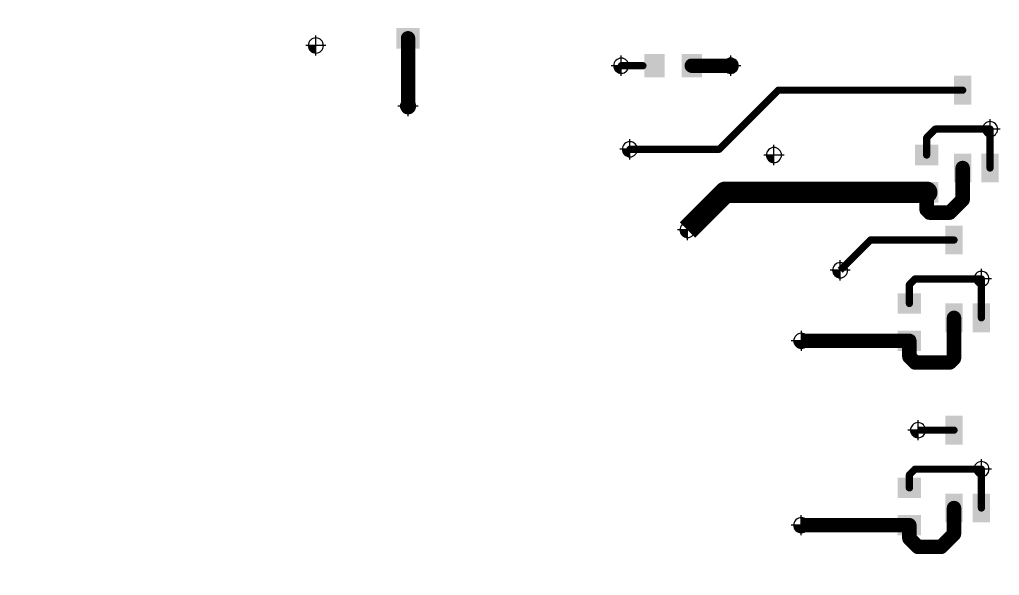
# Paper-space layout 'Лист1' of a CAD drawing. Header units: millimetres. Extents: x 0 to 420, y 0 to 297.
# Drawn here: x 130.97 to 164.98, y 173.3 to 192.59 of the extents above; entities that cross this region are included whole.
import ezdxf

# ---------------------------------------------------------------- set-up
doc = ezdxf.new("R2010")
doc.units = ezdxf.units.MM
for name, color, linetype in [('PDF _Геометрия', 7, 'Continuous'), ('PDF _Сплошная заливка', 7, 'Continuous'), ('TopLayer', 1, 'Continuous')]:
    doc.layers.add(name, color=color, linetype=linetype)
doc.styles.add('GOST-2.304_Type-B_italic', font='GOST Common Italic.ttf')
doc.styles.get("Standard").update_dxf_attribs({"font": 'arial.ttf'})
doc.dimstyles.new('ISO-25', dxfattribs={"dimtxt": 2.5, "dimasz": 2.5, "dimexe": 1.25, "dimexo": 0.625, "dimtad": 1, "dimtxsty": 'Standard', "dimcen": 2.5, "dimadec": 0, "dimazin": 0, "dimtfac": 1, "dimtmove": 0, "dimatfit": 3, "dimfxl": 1, "dimarcsym": 0})

# ---------------------------------------------------------------- blocks, each defined once
blk = doc.blocks.new('_Open30')
at = {"color": 0, "linetype": 'ByBlock', "lineweight": -2}
for p, q in [((-1, 0.2679), (0, 0)), ((0, 0), (-1, -0.2679)), ((0, 0), (-1, 0))]:
    blk.add_line(p, q, dxfattribs=at)
blk = doc.blocks.new('*D17')
at = {"color": 0, "lineweight": -2, "transparency": 16777216}
for p, q in [((154.672, 262.183), (194.278, 262.183)), ((193.028, 166.183), (193.028, 258.183)), ((154.672, 162.183), (194.278, 162.183))]:
    blk.add_line(p, q, dxfattribs=at)
at = {"layer": 'Defpoints', "color": 0, "lineweight": 50, "transparency": 16777216}
for p in [(154.672, 262.183), (193.028, 262.183), (154.672, 162.183)]:
    blk.add_point(p, dxfattribs=at)
at = {"color": 0, "lineweight": -2, "transparency": 16777216, "xscale": 4, "yscale": 4, "zscale": 4}
for p, rotation in [((193.028, 262.183), 90), ((193.028, 162.183), 270)]:
    blk.add_blockref('_Open30', p, dxfattribs=dict(at, rotation=rotation))
at = {"color": 0, "transparency": 16777216, "insert": (190.606, 210.052), "char_height": 3, "width": 12.96541, "attachment_point": 5, "rotation": 90, "style": 'GOST-2.304_Type-B_italic'}
blk.add_mtext('100{\\fGOST type B|b0|i1|c204|p34;\\C0;%%P0,1}', dxfattribs=at)

psp = doc.layouts.new('Лист1')

# ---------------------------------------------------------------- hatches: boundary and pattern name
h = psp.add_hatch()
h.set_pattern_fill('ANSI31', color=256)
h.set_pattern_definition([(45, (-1513.7564, -1178.5847), (-2.245064, 2.245064), [])])
h.paths.add_polyline_path([(148.383, 240.567), (148.383, 241.013), (148.329, 241.013), (148.329, 241.28), (149.383, 241.28), (149.383, 241.534), (148.329, 241.534), (148.329, 241.801), (148.383, 241.801), (148.383, 242.175), (148.258, 242.258), (147.733, 242.041), (147.121, 242.295), (147.052, 242.462), (146.927, 242.462), (146.801, 242.157), (146.955, 241.784), (146.355, 241.784, -0.109718), (146.383, 241.657, -0.109718), (146.355, 241.53), (146.955, 241.53), (146.737, 241.003), (146.21, 240.785), (146.21, 241.385, -0.222109), (145.956, 241.385), (145.956, 240.785), (145.583, 240.94), (145.21, 240.785), (145.21, 241.385, -0.222109), (144.956, 241.385), (144.956, 240.785), (144.583, 240.94), (144.21, 240.785), (144.21, 241.385, -0.222109), (143.956, 241.385), (143.956, 240.785), (143.43, 241.003), (143.212, 241.53), (143.812, 241.53, -0.109718), (143.783, 241.657, -0.109718), (143.812, 241.784), (143.212, 241.784), (143.366, 242.157), (143.212, 242.53), (143.812, 242.53, -0.109718), (143.783, 242.657, -0.109718), (143.812, 242.784), (143.212, 242.784), (143.326, 243.06), (143.312, 243.081), (143.171, 243.067), (142.996, 242.645), (142.383, 242.391), (141.987, 242.555), (141.837, 242.555), (141.837, 242.534), (140.783, 242.534), (140.783, 242.28), (141.837, 242.28), (141.837, 242.013), (141.783, 242.013), (141.783, 241.067), (141.783, 240.067), (141.783, 239.567), (140.812, 239.567), (140.783, 239.555), (140.583, 239.555), (140.583, 238.157), (141.982, 238.157), (141.982, 238.357), (141.993, 238.385), (141.993, 239.357), (148.173, 239.357), (148.173, 238.385), (148.185, 238.357), (148.185, 238.157), (149.583, 238.157), (149.583, 239.555), (149.383, 239.555), (149.355, 239.567), (148.383, 239.567)])
h.paths.add_polyline_path([(148.383, 245.747), (149.355, 245.747), (149.383, 245.759), (149.583, 245.759), (149.583, 245.901), (149.479, 245.97), (149.356, 245.919), (148.744, 246.173), (148.49, 246.785), (148.601, 247.053), (148.532, 247.157), (148.185, 247.157), (148.185, 246.957), (148.173, 246.928), (148.173, 245.957), (146.227, 245.957), (146.227, 245.903), (145.96, 245.903), (145.96, 246.957), (145.706, 246.957), (145.706, 245.903), (145.685, 245.903), (145.685, 245.753), (145.849, 245.357), (145.596, 244.745), (145.293, 244.619), (145.293, 244.494), (145.583, 244.374), (145.956, 244.529), (145.956, 243.929, -0.222109), (146.21, 243.929), (146.21, 244.529), (146.737, 244.31), (146.955, 243.784), (146.355, 243.784, -0.109718), (146.383, 243.657, -0.109718), (146.355, 243.53), (146.955, 243.53), (146.83, 243.227), (146.851, 243.194), (146.991, 243.206), (147.121, 243.519), (147.733, 243.773), (148.258, 243.555), (148.269, 243.556), (148.383, 243.639), (148.383, 244.567)])
h.paths.add_polyline_path([(144.117, 245.357), (144.323, 245.853), (144.254, 245.957), (141.993, 245.957), (141.993, 246.928), (141.982, 246.957), (141.982, 247.157), (140.583, 247.157), (140.583, 245.759), (140.783, 245.759), (140.812, 245.747), (141.783, 245.747), (141.783, 244.567), (141.783, 243.987), (141.887, 243.917), (142.383, 244.123), (142.996, 243.869), (143.054, 243.729), (143.189, 243.729), (143.43, 244.31), (143.956, 244.529), (143.956, 243.929, -0.222109), (144.21, 243.929), (144.21, 244.529), (144.583, 244.374), (144.774, 244.453), (144.774, 244.578), (144.371, 244.745)])
h.paths.add_polyline_path([(118.856, 180.54), (118.698, 180.922), (118.856, 181.305), (119.239, 181.464), (120.008, 181.464), (120.008, 181.651), (119.239, 181.651), (118.856, 181.81), (118.698, 182.192), (118.856, 182.575), (119.239, 182.734), (120.008, 182.734), (120.008, 182.921), (119.239, 182.921), (118.856, 183.08), (118.698, 183.462), (118.856, 183.845), (119.239, 184.004), (120.008, 184.004), (120.008, 184.191), (119.239, 184.191), (118.856, 184.35), (118.698, 184.732), (118.856, 185.115), (119.239, 185.274), (120.008, 185.274), (120.008, 185.461), (119.239, 185.461), (118.856, 185.62), (118.698, 186.002), (118.856, 186.385), (119.239, 186.544), (120.008, 186.544), (120.008, 186.731), (119.239, 186.731), (118.856, 186.89), (118.844, 186.921), (118.769, 186.921), (118.52, 187.024), (118.208, 187.336), (118.105, 187.585), (118.105, 189.085), (115.162, 189.085), (115.137, 188.96), (115.222, 188.925), (115.38, 188.542), (115.222, 188.16), (114.839, 188.001), (114.008, 188.001), (114.008, 187.872), (114.237, 187.872), (114.237, 187.272), (114.283, 187.272, -0.169966), (114.31, 187.304, -0.766507), (114.427, 187.272), (114.689, 187.272, -0.257933), (114.759, 187.399), (114.491, 187.399), (114.491, 187.872), (114.839, 187.872), (115.263, 187.696), (115.386, 187.399), (114.919, 187.399, -0.257933), (114.989, 187.272, -0.257916), (114.919, 187.145), (115.386, 187.145), (115.263, 186.848), (114.839, 186.673), (114.491, 186.673), (114.491, 187.145), (114.759, 187.145, -0.257916), (114.689, 187.272), (114.427, 187.272, -0.267396), (114.395, 187.218, -0.766507), (114.279, 187.25), (114.237, 187.25), (114.237, 186.673), (114.008, 186.673), (114.008, 186.544), (114.839, 186.544), (115.222, 186.385), (115.38, 186.002), (115.222, 185.62), (114.839, 185.461), (114.008, 185.461), (114.008, 185.274), (114.839, 185.274), (115.222, 185.115), (115.38, 184.732), (115.222, 184.35), (114.839, 184.191), (114.008, 184.191), (114.008, 184.004), (114.839, 184.004), (115.222, 183.845), (115.38, 183.462), (115.222, 183.08), (114.839, 182.921), (114.008, 182.921), (114.008, 182.734), (114.839, 182.734), (115.222, 182.575), (115.38, 182.192), (115.222, 181.81), (114.839, 181.651), (114.008, 181.651), (114.008, 181.464), (114.839, 181.464), (115.222, 181.305), (115.38, 180.922), (115.222, 180.54), (114.839, 180.381), (114.008, 180.381), (114.008, 180.194), (114.839, 180.194), (115.222, 180.035), (115.38, 179.652), (115.222, 179.27), (115.078, 179.21), (115.103, 179.085), (117.139, 179.085), (117.139, 179.54, -0.414214), (117.077, 179.602, -1), (117.202, 179.602, -0.414214), (117.139, 179.54), (117.139, 179.085), (118.976, 179.085), (119, 179.21), (118.856, 179.27), (118.698, 179.652), (118.856, 180.035), (119.227, 180.189), (119.227, 180.386)])
h.paths.add_polyline_path([(117.166, 181.326), (117.166, 181.926, -0.222109), (116.912, 181.926), (116.912, 181.326), (116.385, 181.544), (116.167, 182.07), (116.767, 182.07, -0.109718), (116.739, 182.197, -0.109718), (116.767, 182.324), (116.167, 182.324), (116.301, 182.647), (116.167, 182.97), (116.767, 182.97, -0.109718), (116.739, 183.097, -0.109718), (116.767, 183.224), (116.167, 183.224), (116.322, 183.597), (116.167, 183.97), (116.767, 183.97, -0.109718), (116.739, 184.097, -0.109718), (116.767, 184.224), (116.167, 184.224), (116.301, 184.547), (116.167, 184.87), (116.767, 184.87, -0.109718), (116.739, 184.997, -0.109718), (116.767, 185.124), (116.167, 185.124), (116.301, 185.447), (116.167, 185.77), (116.767, 185.77, -0.109718), (116.739, 185.897, -0.109718), (116.767, 186.024), (116.167, 186.024), (116.385, 186.551), (116.912, 186.769), (116.912, 186.169, -0.222109), (117.166, 186.169), (117.166, 186.769), (117.693, 186.551), (117.911, 186.024), (117.311, 186.024, -0.109718), (117.339, 185.897, -0.109718), (117.311, 185.77), (117.911, 185.77), (117.777, 185.447), (117.911, 185.124), (117.311, 185.124, -0.109718), (117.339, 184.997, -0.109718), (117.311, 184.87), (117.911, 184.87), (117.777, 184.547), (117.911, 184.224), (117.311, 184.224, -0.109718), (117.339, 184.097, -0.109718), (117.311, 183.97), (117.911, 183.97), (117.756, 183.597), (117.911, 183.224), (117.311, 183.224, -0.109718), (117.339, 183.097, -0.109718), (117.311, 182.97), (117.911, 182.97), (117.777, 182.647), (117.911, 182.324), (117.311, 182.324, -0.109718), (117.339, 182.197, -0.109718), (117.311, 182.07), (117.911, 182.07), (117.693, 181.544)], flags=16)
h.paths.add_polyline_path([(116.864, 182.197, -1), (117.214, 182.197, -1)], flags=0)
h.paths.add_polyline_path([(116.864, 183.097, -1), (117.214, 183.097, -1)], flags=0)
h.paths.add_polyline_path([(116.864, 184.097, -1), (117.214, 184.097, -1)], flags=0)
h.paths.add_polyline_path([(116.864, 184.997, -1), (117.214, 184.997, -1)], flags=0)
h.paths.add_polyline_path([(116.864, 185.897, -1), (117.214, 185.897, -1)], flags=0)
at = {"layer": 'PDF _Сплошная заливка', "transparency": 33554559}
for points in [[(140.994, 191.685, 0.414259), (141.256, 191.423), (141.256, 191.423), (141.256, 191.423), (141.256, 191.685), (141.256, 191.685)], [(151.594, 190.985, 0.414208), (151.856, 190.723), (151.856, 190.723), (151.856, 190.723), (151.856, 190.985), (151.856, 190.985)], [(155.394, 190.985, 0.414259), (155.656, 190.723), (155.656, 190.723), (155.656, 190.723), (155.656, 190.985), (155.656, 190.985)], [(144.194, 189.585, 0.414208), (144.456, 189.323), (144.456, 189.323), (144.456, 189.323), (144.456, 189.585), (144.456, 189.585)], [(164.394, 188.785, 0.19888), (164.471, 188.599), (164.471, 188.599, 0.198906), (164.657, 188.523), (164.657, 188.523), (164.657, 188.523), (164.657, 188.785), (164.657, 188.785)], [(151.894, 188.085, 0.414208), (152.156, 187.823), (152.156, 187.823), (152.156, 187.823), (152.156, 188.085), (152.156, 188.085)], [(156.894, 187.885, 0.414208), (157.156, 187.623), (157.156, 187.623), (157.156, 187.623), (157.156, 187.885), (157.156, 187.885)], [(153.894, 185.285, 0.414208), (154.156, 185.023), (154.156, 185.023), (154.156, 185.023), (154.156, 185.285), (154.156, 185.285)], [(159.194, 183.885, 0.414236), (159.456, 183.623), (159.456, 183.623), (159.456, 183.623), (159.456, 183.885), (159.456, 183.885)], [(164.094, 183.585, 0.414208), (164.356, 183.323), (164.356, 183.323), (164.356, 183.323), (164.356, 183.585), (164.356, 183.585)], [(157.846, 181.437, 0.414236), (158.109, 181.175), (158.109, 181.175), (158.109, 181.175), (158.109, 181.437), (158.109, 181.437)], [(161.894, 178.335, 0.414259), (162.157, 178.073), (162.157, 178.073), (162.157, 178.073), (162.157, 178.335), (162.157, 178.335)], [(164.094, 176.985, 0.414186), (164.356, 176.723), (164.356, 176.723), (164.356, 176.723), (164.356, 176.985), (164.356, 176.985)], [(157.842, 175.037, 0.414259), (158.104, 174.775), (158.104, 174.775), (158.104, 174.775), (158.104, 175.037), (158.104, 175.037)]]:
    psp.add_hatch(color=7, dxfattribs=at).paths.add_polyline_path(points)

# ---------------------------------------------------------------- linework, layer by layer
at = {"layer": 'PDF _Геометрия', "lineweight": 9}
for points in [[(141.519, 191.685, 0.414036), (141.257, 191.948, 0.414036), (140.994, 191.685, 0.413811), (141.257, 191.422, 0.413811)], [(152.119, 190.985, 0.414315), (151.856, 191.248, 0.414315), (151.594, 190.985, 0.414315), (151.856, 190.723, 0.414315)], [(155.919, 190.985, 0.414315), (155.657, 191.248, 0.414315), (155.394, 190.985, 0.414315), (155.657, 190.723, 0.414315)], [(144.719, 189.585, 0.414315), (144.457, 189.847, 0.414315), (144.194, 189.585, 0.414315), (144.457, 189.323, 0.414315)], [(164.919, 188.785, 0.413811), (164.657, 189.048, 0.414036), (164.394, 188.785, 0.414036), (164.657, 188.523, 0.413811)], [(152.419, 188.085, 0.414036), (152.156, 188.347, 0.414315), (151.894, 188.085, 0.414315), (152.156, 187.823, 0.414036)], [(157.419, 187.885, 0.414315), (157.157, 188.147, 0.414315), (156.894, 187.885, 0.414315), (157.157, 187.623, 0.414315)], [(154.419, 185.285, 0.414315), (154.157, 185.547, 0.414315), (153.894, 185.285, 0.414315), (154.157, 185.023, 0.414315)], [(159.719, 183.885, 0.414315), (159.456, 184.148, 0.414315), (159.194, 183.885, 0.414315), (159.456, 183.623, 0.414315)], [(164.619, 183.585, 0.414315), (164.356, 183.847, 0.414315), (164.094, 183.585, 0.414315), (164.356, 183.323, 0.414315)], [(158.371, 181.437, 0.414315), (158.109, 181.7, 0.414315), (157.846, 181.437, 0.414315), (158.109, 181.175, 0.414315)], [(162.419, 178.335, 0.414315), (162.157, 178.598, 0.414315), (161.894, 178.335, 0.414315), (162.157, 178.073, 0.414315)], [(164.619, 176.985, 0.414315), (164.356, 177.248, 0.414315), (164.094, 176.985, 0.414315), (164.356, 176.723, 0.414315)], [(158.367, 175.037, 0.414315), (158.104, 175.3, 0.414315), (157.842, 175.037, 0.414315), (158.104, 174.775, 0.414315)]]:
    psp.add_lwpolyline(points, format="xyb", close=True, dxfattribs=at)
for points in [[(141.257, 191.335), (141.257, 192.035)], [(141.606, 191.685), (140.907, 191.685)], [(151.856, 190.635), (151.856, 191.335)], [(155.657, 190.635), (155.657, 191.335)], [(152.206, 190.985), (151.507, 190.985)], [(156.007, 190.985), (155.307, 190.985)], [(144.457, 189.235), (144.457, 189.935)], [(144.807, 189.585), (144.107, 189.585)], [(164.657, 188.435), (164.657, 189.135)], [(165.007, 188.785), (164.306, 188.785)], [(152.156, 187.735), (152.156, 188.435)], [(152.507, 188.085), (151.806, 188.085)], [(157.157, 187.535), (157.157, 188.235)], [(157.507, 187.885), (156.807, 187.885)], [(154.157, 184.935), (154.157, 185.635)], [(154.507, 185.285), (153.807, 185.285)], [(159.456, 183.535), (159.456, 184.235)], [(159.806, 183.885), (159.106, 183.885)], [(164.356, 183.235), (164.356, 183.935)], [(164.706, 183.585), (164.007, 183.585)], [(158.109, 181.087), (158.109, 181.787)], [(158.459, 181.437), (157.759, 181.437)], [(162.157, 177.985), (162.157, 178.685)], [(162.506, 178.335), (161.807, 178.335)], [(164.356, 176.635), (164.356, 177.335)], [(164.706, 176.985), (164.007, 176.985)], [(158.104, 174.687), (158.104, 175.387)], [(158.454, 175.037), (157.754, 175.037)]]:
    psp.add_lwpolyline(points, dxfattribs=at)
at = {"layer": 'TopLayer', "lineweight": 20}
for points, const_width in [([(144.456, 189.585), (144.456, 191.937)], 0.5), ([(154.304, 190.985), (155.656, 190.985)], 0.5), ([(151.856, 190.985), (152.609, 190.985)], 0.25), ([(155.256, 188.085), (157.306, 190.135)], 0.25), ([(157.306, 190.135), (163.706, 190.135)], 0.25), ([(162.456, 188.485), (162.756, 188.785)], 0.25), ([(162.756, 188.785), (164.656, 188.785)], 0.25), ([(164.656, 187.435), (164.656, 188.785)], 0.25), ([(162.456, 187.885), (162.456, 188.485)], 0.25), ([(152.156, 188.085), (155.256, 188.085)], 0.25), ([(163.706, 186.335), (163.706, 187.435)], 0.5), ([(154.156, 185.285), (155.461, 186.59)], 0.75), ([(155.461, 186.59), (162.456, 186.59)], 0.75), ([(162.456, 185.985), (162.456, 186.59)], 0.5), ([(163.256, 185.885), (163.706, 186.335)], 0.5), ([(162.456, 185.985), (162.556, 185.885)], 0.5), ([(162.556, 185.885), (163.256, 185.885)], 0.5), ([(159.456, 183.885), (160.506, 184.935)], 0.25), ([(160.506, 184.935), (163.406, 184.935)], 0.25), ([(161.856, 183.385), (162.056, 183.585)], 0.25), ([(162.056, 183.585), (164.356, 183.585)], 0.25), ([(164.356, 182.235), (164.356, 183.585)], 0.25), ([(161.856, 182.733), (161.856, 183.385)], 0.25), ([(163.406, 180.835), (163.406, 182.235)], 0.5), ([(158.109, 181.437), (161.856, 181.437)], 0.5), ([(161.856, 180.885), (161.856, 181.437)], 0.5), ([(161.856, 180.885), (162.056, 180.685)], 0.5), ([(162.056, 180.685), (163.256, 180.685)], 0.5), ([(163.256, 180.685), (163.406, 180.835)], 0.5), ([(162.156, 178.335), (163.406, 178.335)], 0.25), ([(161.856, 176.785), (162.056, 176.985)], 0.25), ([(161.856, 176.333), (161.856, 176.785)], 0.25), ([(162.056, 176.985), (164.356, 176.985)], 0.25), ([(164.356, 175.635), (164.356, 176.985)], 0.25), ([(163.406, 174.735), (163.406, 175.635)], 0.5), ([(158.104, 175.037), (161.856, 175.037)], 0.5), ([(161.856, 174.585), (161.856, 175.037)], 0.5), ([(161.856, 174.585), (162.156, 174.285)], 0.5), ([(162.956, 174.285), (163.406, 174.735)], 0.5), ([(162.156, 174.285), (162.956, 174.285)], 0.5)]:
    psp.add_lwpolyline(points, dxfattribs=dict(at, const_width=const_width))
for points, const_width in [([(144.331, 191.937, 1), (144.581, 191.937, 1)], 0.25), ([(154.179, 190.985, 1), (154.429, 190.985, 1)], 0.25), ([(155.531, 190.985, 1), (155.781, 190.985, 1)], 0.25), ([(151.794, 190.985, 1), (151.919, 190.985, 1)], 0.125), ([(152.546, 190.985, 1), (152.671, 190.985, 1)], 0.125), ([(157.244, 190.135, 1), (157.369, 190.135, 1)], 0.125), ([(157.244, 190.135, 1), (157.369, 190.135, 1)], 0.125), ([(163.644, 190.135, 1), (163.769, 190.135, 1)], 0.125), ([(144.331, 189.585, 1), (144.581, 189.585, 1)], 0.25), ([(162.694, 188.785, 1), (162.819, 188.785, 1)], 0.125), ([(162.694, 188.785, 1), (162.819, 188.785, 1)], 0.125), ([(164.594, 188.785, 1), (164.719, 188.785, 1)], 0.125), ([(164.594, 188.785, 1), (164.719, 188.785, 1)], 0.125), ([(162.394, 188.485, 1), (162.519, 188.485, 1)], 0.125), ([(162.394, 188.485, 1), (162.519, 188.485, 1)], 0.125), ([(152.094, 188.085, 1), (152.219, 188.085, 1)], 0.125), ([(155.194, 188.085, 1), (155.319, 188.085, 1)], 0.125), ([(155.194, 188.085, 1), (155.319, 188.085, 1)], 0.125), ([(162.394, 187.885, 1), (162.519, 187.885, 1)], 0.125), ([(163.581, 187.435, 1), (163.831, 187.435, 1)], 0.25), ([(164.594, 187.435, 1), (164.719, 187.435, 1)], 0.125), ([(155.274, 186.59, 1), (155.649, 186.59, 1)], 0.375), ([(155.274, 186.59, 1), (155.649, 186.59, 1)], 0.375), ([(162.269, 186.59, 1), (162.644, 186.59, 1)], 0.375), ([(162.331, 186.59, 1), (162.581, 186.59, 1)], 0.25), ([(163.581, 186.335, 1), (163.831, 186.335, 1)], 0.25), ([(163.581, 186.335, 1), (163.831, 186.335, 1)], 0.25), ([(162.331, 185.985, 1), (162.581, 185.985, 1)], 0.25), ([(162.331, 185.985, 1), (162.581, 185.985, 1)], 0.25), ([(162.431, 185.885, 1), (162.681, 185.885, 1)], 0.25), ([(162.431, 185.885, 1), (162.681, 185.885, 1)], 0.25), ([(163.131, 185.885, 1), (163.381, 185.885, 1)], 0.25), ([(163.131, 185.885, 1), (163.381, 185.885, 1)], 0.25), ([(160.444, 184.935, 1), (160.569, 184.935, 1)], 0.125), ([(160.444, 184.935, 1), (160.569, 184.935, 1)], 0.125), ([(163.344, 184.935, 1), (163.469, 184.935, 1)], 0.125), ([(161.994, 183.585, 1), (162.119, 183.585, 1)], 0.125), ([(161.994, 183.585, 1), (162.119, 183.585, 1)], 0.125), ([(164.294, 183.585, 1), (164.419, 183.585, 1)], 0.125), ([(164.294, 183.585, 1), (164.419, 183.585, 1)], 0.125), ([(161.794, 183.385, 1), (161.919, 183.385, 1)], 0.125), ([(161.794, 183.385, 1), (161.919, 183.385, 1)], 0.125), ([(161.794, 182.733, 1), (161.919, 182.733, 1)], 0.125), ([(163.281, 182.235, 1), (163.531, 182.235, 1)], 0.25), ([(164.294, 182.235, 1), (164.419, 182.235, 1)], 0.125), ([(161.731, 181.437, 1), (161.981, 181.437, 1)], 0.25), ([(161.731, 181.437, 1), (161.981, 181.437, 1)], 0.25), ([(161.731, 180.885, 1), (161.981, 180.885, 1)], 0.25), ([(161.731, 180.885, 1), (161.981, 180.885, 1)], 0.25), ([(161.931, 180.685, 1), (162.181, 180.685, 1)], 0.25), ([(161.931, 180.685, 1), (162.181, 180.685, 1)], 0.25), ([(163.131, 180.685, 1), (163.381, 180.685, 1)], 0.25), ([(163.131, 180.685, 1), (163.381, 180.685, 1)], 0.25), ([(163.281, 180.835, 1), (163.531, 180.835, 1)], 0.25), ([(163.281, 180.835, 1), (163.531, 180.835, 1)], 0.25), ([(163.344, 178.335, 1), (163.469, 178.335, 1)], 0.125), ([(161.794, 176.785, 1), (161.919, 176.785, 1)], 0.125), ([(161.794, 176.785, 1), (161.919, 176.785, 1)], 0.125), ([(161.994, 176.985, 1), (162.119, 176.985, 1)], 0.125), ([(161.994, 176.985, 1), (162.119, 176.985, 1)], 0.125), ([(164.294, 176.985, 1), (164.419, 176.985, 1)], 0.125), ([(164.294, 176.985, 1), (164.419, 176.985, 1)], 0.125), ([(161.794, 176.333, 1), (161.919, 176.333, 1)], 0.125), ([(163.281, 175.635, 1), (163.531, 175.635, 1)], 0.25), ([(164.294, 175.635, 1), (164.419, 175.635, 1)], 0.125), ([(161.731, 175.037, 1), (161.981, 175.037, 1)], 0.25), ([(161.731, 175.037, 1), (161.981, 175.037, 1)], 0.25), ([(161.731, 174.585, 1), (161.981, 174.585, 1)], 0.25), ([(161.731, 174.585, 1), (161.981, 174.585, 1)], 0.25), ([(163.281, 174.735, 1), (163.531, 174.735, 1)], 0.25), ([(163.281, 174.735, 1), (163.531, 174.735, 1)], 0.25), ([(162.031, 174.285, 1), (162.281, 174.285, 1)], 0.25), ([(162.031, 174.285, 1), (162.281, 174.285, 1)], 0.25), ([(162.831, 174.285, 1), (163.081, 174.285, 1)], 0.25), ([(162.831, 174.285, 1), (163.081, 174.285, 1)], 0.25)]:
    psp.add_lwpolyline(points, format="xyb", close=True, dxfattribs=dict(at, const_width=const_width))
for points in [[(144.863, 191.582), (144.863, 192.293), (144.05, 191.582), (144.05, 192.293)], [(153.364, 191.392), (152.653, 191.392), (153.364, 190.579), (152.653, 190.579)], [(154.66, 191.392), (153.949, 191.392), (154.66, 190.579), (153.949, 190.579)], [(164.006, 190.635), (163.406, 190.635), (164.006, 189.635), (163.406, 189.635)], [(162.863, 187.53), (162.863, 188.241), (162.05, 187.53), (162.05, 188.241)], [(164.006, 187.935), (163.406, 187.935), (164.006, 186.935), (163.406, 186.935)], [(164.956, 187.935), (164.356, 187.935), (164.956, 186.935), (164.356, 186.935)], [(162.863, 186.234), (162.863, 186.945), (162.05, 186.234), (162.05, 186.945)], [(163.706, 185.435), (163.106, 185.435), (163.706, 184.435), (163.106, 184.435)], [(162.263, 182.377), (162.263, 183.088), (161.45, 182.377), (161.45, 183.088)], [(163.706, 182.735), (163.106, 182.735), (163.706, 181.735), (163.106, 181.735)], [(164.656, 182.735), (164.056, 182.735), (164.656, 181.735), (164.056, 181.735)], [(162.263, 181.082), (162.263, 181.793), (161.45, 181.082), (161.45, 181.793)], [(163.706, 178.835), (163.106, 178.835), (163.706, 177.835), (163.106, 177.835)], [(162.263, 175.977), (162.263, 176.688), (161.45, 175.977), (161.45, 176.688)], [(163.706, 176.135), (163.106, 176.135), (163.706, 175.135), (163.106, 175.135)], [(164.656, 176.135), (164.056, 176.135), (164.656, 175.135), (164.056, 175.135)], [(162.263, 174.682), (162.263, 175.393), (161.45, 174.682), (161.45, 175.393)]]:
    psp.add_solid(points, dxfattribs=at)

# ---------------------------------------------------------------- dimensions: what is measured, and where the dimension line sits
dim = psp.add_linear_dim(base=(193.028, 262.183), p1=(154.672, 162.183), p2=(154.672, 262.183), angle=90, text='100{\\fGOST type B|b0|i1|c204|p34;\\C0;%%P0,1}', dimstyle='ISO-25', override={"dimtxt": 3, "dimasz": 4, "dimexo": 0, "dimtxsty": 'GOST-2.304_Type-B_italic', "dimblk1": 'Open30', "dimblk2": 'Open30', "dimsah": 1})
dim.commit()
dim.dimension.update_dxf_attribs({"geometry": '*D17', "text_midpoint": (193.028, 210.052), "dimtype": 160})

doc.saveas('drawing.dxf')
